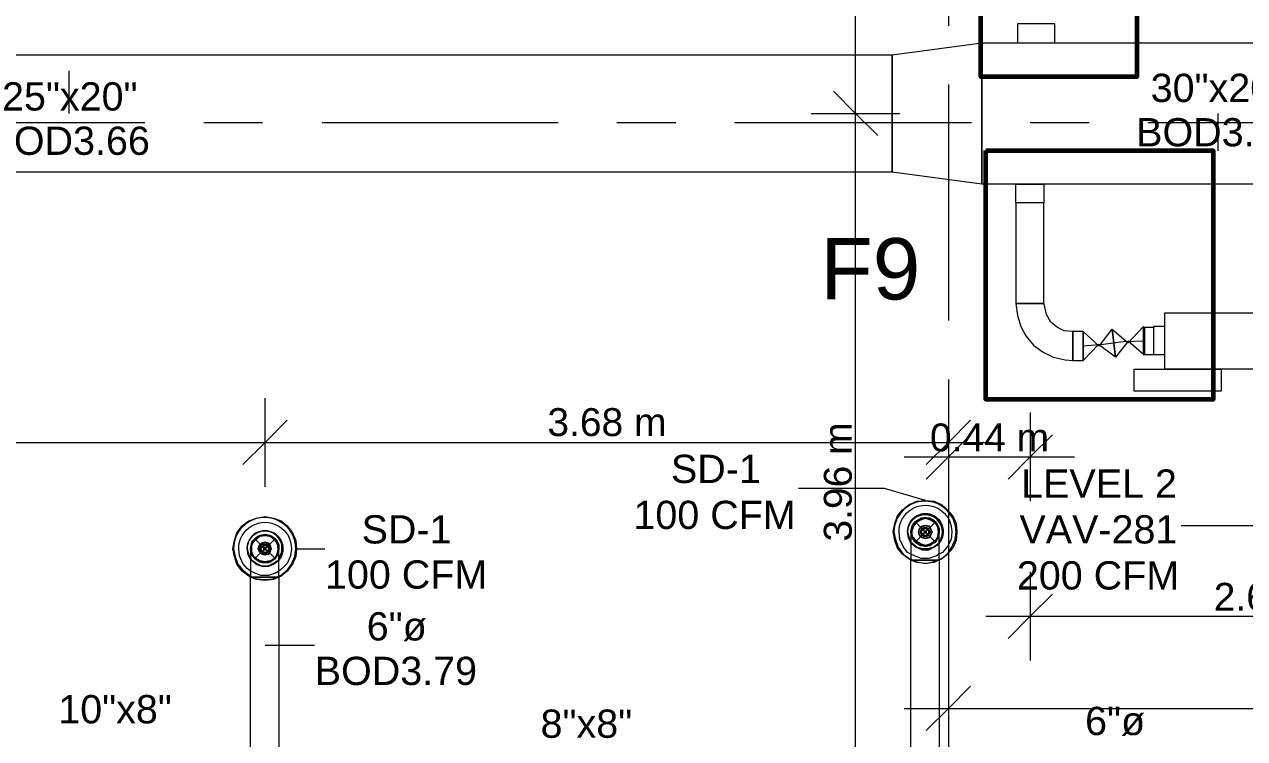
# Model space of a CAD drawing. Header units: metres. Extents: x -2 to 207, y -8 to 52.
# Drawn here: x 35.04 to 41.6, y 10.67 to 14.51 of the extents above; entities that cross this region are included whole.
import ezdxf

# ---------------------------------------------------------------- set-up
doc = ezdxf.new("R2010")
doc.units = ezdxf.units.M
doc.layers.add('HVAC - Ductos', color=5, linetype='Continuous', lineweight=0)
doc.layers.add('PDF_Text', color=7, linetype='Continuous', lineweight=0)
doc.layers.add('PDF_Geometry', color=7, linetype='Continuous', lineweight=0, true_color=0xaaaaaa)
doc.styles.add('PDF Arial-BoldMT-Identity-H', font='arial.ttf')
doc.styles.add('PDF Helvetica', font='')
doc.styles.get('PDF Helvetica').set_extended_font_data('Helvetica')

msp = doc.modelspace()

# ---------------------------------------------------------------- linework, layer by layer
at = {"layer": 'HVAC - Ductos', "lineweight": 0}
for points in [[(39.5074, 9.1378), (39.5074, 10.0678), (39.5074, 14.0264), (39.5074, 17.2794), (39.5074, 22.1452)], [(35.2784, 14.0264), (35.2784, 14.2555)], [(39.3882, 14.1456), (39.5074, 14.0264), (39.6264, 13.9073)], [(39.2691, 14.0264), (39.5074, 14.0264), (39.7456, 14.0264)], [(41.4545, 14.0264), (41.4545, 13.8248)], [(40.7306, 12.8535), (40.6757, 12.8535), (40.6757, 12.8489), (40.6757, 12.8397), (40.6757, 12.8306), (40.6757, 12.8123), (40.6757, 12.794), (40.6757, 12.7756), (40.6757, 12.7573), (40.6757, 12.7389), (40.6757, 12.7207), (40.6757, 12.7115), (40.6757, 12.7023), (40.6757, 12.6977), (40.7306, 12.6977), (40.7306, 12.8535), (40.8177, 12.7756), (40.8864, 12.8672), (40.9047, 12.7161), (40.8131, 12.7848), (40.8177, 12.7756)], [(40.9735, 12.8031), (40.9047, 12.7161), (40.8864, 12.8672), (40.9735, 12.794), (41.056, 12.881), (41.056, 12.7298), (41.0606, 12.7298), (41.0606, 12.7343), (41.0606, 12.7527), (41.0606, 12.7756), (41.0606, 12.8031), (41.0606, 12.8306), (41.0606, 12.8581), (41.0606, 12.8718), (41.0606, 12.8764), (41.0606, 12.8718), (41.0606, 12.8581), (41.0606, 12.8306), (41.0606, 12.8031), (41.0606, 12.7756), (41.0606, 12.7527), (41.0606, 12.7343), (41.0606, 12.7298), (41.111, 12.7298), (41.1705, 12.7298), (41.1705, 12.7389), (41.1705, 12.7481), (41.1705, 12.7665), (41.1705, 12.7848), (41.1705, 12.8031), (41.1705, 12.8214), (41.1705, 12.8352), (41.1705, 12.8535), (41.1705, 12.8627), (41.1705, 12.8718), (41.1705, 12.8764)], [(41.1705, 12.881), (41.111, 12.881), (41.111, 12.8764), (41.0606, 12.8764), (41.056, 12.881), (41.056, 12.8764), (41.056, 12.8581), (41.056, 12.8352), (41.056, 12.8031), (41.056, 12.7756), (41.056, 12.7481), (41.056, 12.7343), (41.056, 12.7298), (41.056, 12.7343), (41.056, 12.7481), (41.056, 12.7756), (41.056, 12.8031), (41.056, 12.8352), (41.056, 12.8581), (41.056, 12.8764), (41.056, 12.881), (41.056, 12.7298), (40.9735, 12.8031), (40.9735, 12.794)], [(41.111, 12.7298), (41.111, 12.7389), (41.111, 12.7481), (41.111, 12.7665), (41.111, 12.7848), (41.111, 12.8031), (41.111, 12.8214), (41.111, 12.8443), (41.111, 12.8581), (41.111, 12.8718), (41.111, 12.8764), (41.111, 12.881)], [(41.056, 12.8031), (40.946, 12.7986), (40.8406, 12.7848), (40.7306, 12.7756)], [(41.111, 12.7527), (41.111, 12.7665), (41.111, 12.7848), (41.111, 12.8031), (41.111, 12.8214), (41.111, 12.8397), (41.111, 12.8581)], [(40.7306, 12.6977), (40.8131, 12.7848)], [(41.8486, 12.7161), (41.8486, 11.8089), (41.2575, 11.8089)], [(36.3322, 12.0196), (36.3322, 12.2579), (36.3322, 12.4961)], [(40.0068, 12.4961), (40.0068, 12.2579), (40.0068, 12.0196)], [(40.0068, 12.4182), (40.0068, 12.18), (40.0068, 11.9418)], [(40.4465, 12.4182), (40.4465, 12.18), (40.4465, 11.9418)], [(36.4513, 12.377), (36.3322, 12.2579), (36.2131, 12.1387)], [(40.1259, 12.377), (40.0068, 12.2579), (39.8876, 12.1387)], [(40.1259, 12.2991), (40.0068, 12.18), (39.8876, 12.0609)], [(40.5657, 12.2991), (40.4465, 12.18), (40.3275, 12.0609)], [(31.2007, 12.2579), (32.03, 12.2579), (36.3322, 12.2579), (40.245, 12.2579)], [(39.7685, 12.18), (40.6848, 12.18)], [(39.883, 11.9463), (39.6631, 12.0105), (39.2003, 12.0105)], [(39.8051, 10.3381), (39.8051, 11.6256), (39.7959, 11.6302), (39.7593, 11.6577), (39.7319, 11.6898), (39.7181, 11.731), (39.7089, 11.7768), (39.7181, 11.8226), (39.7319, 11.8638), (39.7593, 11.8959), (39.7959, 11.9234), (39.8372, 11.9418), (39.883, 11.9463), (39.9288, 11.9418), (39.9701, 11.9234), (40.0022, 11.8959), (40.0296, 11.8638), (40.048, 11.8226), (40.0526, 11.7768), (40.048, 11.731), (40.0296, 11.6898), (40.0022, 11.6577), (39.9701, 11.6302), (39.9564, 11.6256), (39.9564, 10.3381)], [(36.2543, 10.3656), (36.2543, 11.534), (36.2452, 11.5385), (36.2085, 11.5661), (36.181, 11.6027), (36.1672, 11.6439), (36.1581, 11.6852), (36.1672, 11.731), (36.181, 11.7722), (36.2085, 11.8089), (36.2452, 11.8364), (36.2864, 11.8501), (36.3322, 11.8593), (36.3781, 11.8501), (36.4193, 11.8364), (36.4513, 11.8089), (36.4788, 11.7722), (36.4971, 11.731), (36.5017, 11.6852), (36.4971, 11.6439), (36.4788, 11.6027), (36.4513, 11.5661), (36.4193, 11.5385), (36.4055, 11.534), (36.4055, 10.3656)], [(39.8051, 11.7722), (39.8051, 11.7768), (39.8097, 11.7952), (39.8189, 11.8134), (39.8281, 11.8318), (39.8143, 11.8043), (39.8051, 11.7768), (39.8097, 11.8043), (39.8143, 11.8089), (39.8281, 11.8272), (39.851, 11.841)], [(39.9518, 11.7997), (39.9564, 11.7768), (39.9518, 11.7952), (39.9472, 11.8134), (39.9334, 11.8272), (39.9197, 11.841), (39.9243, 11.841), (39.9334, 11.8318), (39.938, 11.8318), (39.9518, 11.8043), (39.9518, 11.8089), (39.938, 11.8318), (39.9151, 11.8456), (39.9105, 11.8456), (39.883, 11.8547), (39.8647, 11.8501), (39.8464, 11.841), (39.8281, 11.8318), (39.8556, 11.8456), (39.883, 11.8547), (39.9013, 11.8501), (39.9197, 11.841), (39.9013, 11.8501), (39.883, 11.8501), (39.8647, 11.8501), (39.8464, 11.841), (39.8281, 11.8272), (39.8189, 11.8134), (39.8097, 11.7952), (39.8097, 11.7768), (39.8097, 11.7585), (39.8189, 11.7401), (39.8281, 11.7264), (39.8464, 11.7127), (39.8281, 11.7218), (39.851, 11.7081), (39.8556, 11.7035)], [(39.8143, 11.8089), (39.8143, 11.8043), (39.8097, 11.8043), (39.8143, 11.8043), (39.8143, 11.8089), (39.8143, 11.8134), (39.8281, 11.8318), (39.8464, 11.841), (39.851, 11.8456), (39.8556, 11.8456), (39.8647, 11.8501), (39.883, 11.8547), (39.9013, 11.8501), (39.9105, 11.8456), (39.9151, 11.8456)], [(39.8097, 11.7493), (39.8143, 11.7493), (39.8097, 11.7768), (39.8189, 11.8043), (39.8326, 11.8272), (39.8556, 11.841), (39.883, 11.8501), (39.9105, 11.841), (39.9334, 11.8272), (39.9472, 11.8043), (39.9518, 11.7768), (39.9472, 11.7493), (39.9334, 11.7264), (39.9151, 11.7127)], [(39.8143, 11.8089), (39.8281, 11.8318), (39.851, 11.8456), (39.8556, 11.8456), (39.883, 11.8501), (39.9059, 11.8456), (39.883, 11.8547), (39.8556, 11.8456)], [(39.9105, 11.8456), (39.938, 11.8318), (39.9472, 11.8134), (39.9564, 11.7952), (39.9564, 11.7768), (39.9518, 11.7585), (39.9472, 11.7401), (39.9334, 11.7264), (39.9197, 11.7127), (39.9013, 11.7035), (39.883, 11.7035), (39.8647, 11.7035), (39.8464, 11.7127), (39.8647, 11.7035), (39.883, 11.699), (39.9013, 11.7035), (39.9197, 11.7127), (39.938, 11.7218), (39.9472, 11.7401), (39.9564, 11.7585), (39.9564, 11.7676)], [(39.851, 11.8456), (39.8556, 11.8456)], [(39.9105, 11.8456), (39.9151, 11.8456), (39.9197, 11.841)], [(39.9151, 11.841), (39.9334, 11.8272), (39.9472, 11.8089)], [(39.9334, 11.8318), (39.9243, 11.841)], [(39.938, 11.8318), (39.9472, 11.8134), (39.9518, 11.8089), (39.9518, 11.8043), (39.9564, 11.7952), (39.9564, 11.7768), (39.9564, 11.7676)], [(36.3001, 11.621), (36.2773, 11.6347), (36.2635, 11.6577), (36.2773, 11.6347), (36.2589, 11.6577), (36.2543, 11.6852), (36.2589, 11.7081), (36.2635, 11.7264), (36.2773, 11.7401), (36.2956, 11.7539), (36.3139, 11.7585), (36.3322, 11.763), (36.3505, 11.7585), (36.3689, 11.7539), (36.3872, 11.7401), (36.3597, 11.7585), (36.3643, 11.7539), (36.3826, 11.7401), (36.3963, 11.7172)], [(36.2543, 11.6898), (36.2589, 11.7127), (36.2635, 11.7172), (36.2773, 11.7401), (36.3001, 11.7539), (36.3047, 11.7585), (36.2773, 11.7401), (36.2635, 11.7172), (36.2543, 11.6852)], [(36.4009, 11.7081), (36.3963, 11.7218), (36.3826, 11.7401), (36.3689, 11.7493), (36.3505, 11.7585), (36.3322, 11.7585), (36.3139, 11.7585), (36.2956, 11.7493), (36.2773, 11.7401), (36.2681, 11.7218), (36.2589, 11.7081), (36.2589, 11.6852), (36.2589, 11.6669), (36.2681, 11.6485), (36.2773, 11.6347), (36.2956, 11.621), (36.3139, 11.6165), (36.3322, 11.6119), (36.3505, 11.6165), (36.3689, 11.621), (36.3826, 11.6347), (36.3963, 11.6485), (36.4009, 11.6669), (36.4055, 11.6852), (36.4009, 11.7081), (36.4055, 11.6852), (36.4009, 11.6623), (36.4009, 11.6577), (36.4009, 11.6531)], [(36.2635, 11.7172), (36.2589, 11.7172), (36.2589, 11.7127), (36.2589, 11.7172), (36.2635, 11.7172), (36.2635, 11.7264), (36.2773, 11.7401), (36.2864, 11.7493)], [(36.2635, 11.7172), (36.2773, 11.7401), (36.3001, 11.7539)], [(36.291, 11.7493), (36.2864, 11.7493)], [(36.291, 11.7493), (36.2956, 11.7539), (36.3001, 11.7539), (36.3001, 11.7585), (36.3047, 11.7585), (36.3139, 11.7585), (36.3322, 11.763), (36.3505, 11.7585), (36.3597, 11.7585)], [(36.3001, 11.7539), (36.3001, 11.7585), (36.3047, 11.7585)], [(36.3597, 11.7585), (36.3322, 11.763), (36.3047, 11.7585), (36.3322, 11.763), (36.3551, 11.7585)], [(36.3047, 11.7539), (36.3322, 11.7585), (36.3551, 11.7539)], [(36.3643, 11.7539), (36.3597, 11.7585), (36.3551, 11.7585), (36.3597, 11.7585), (36.3643, 11.7539), (36.3689, 11.7539), (36.3872, 11.7401), (36.3963, 11.7264), (36.4009, 11.7172), (36.4009, 11.7127), (36.4055, 11.7081), (36.4055, 11.6852), (36.4055, 11.6806)], [(36.3643, 11.7539), (36.3826, 11.7401)], [(39.8097, 11.8043), (39.8097, 11.7952), (39.8051, 11.7768), (39.8051, 11.7676)], [(39.8051, 11.7768), (39.8143, 11.7493), (39.8051, 11.7768)], [(39.8051, 11.7768), (39.8051, 11.7722), (39.8051, 11.7539), (39.8051, 11.7218), (39.8051, 11.6852), (39.8051, 11.6439), (39.8051, 11.6256), (39.8097, 11.6256), (39.8189, 11.6256), (39.8281, 11.6256), (39.8464, 11.6256), (39.8647, 11.6256), (39.883, 11.6256), (39.9013, 11.6256), (39.9197, 11.6256), (39.938, 11.6256), (39.9472, 11.6256), (39.9564, 11.6256), (39.9564, 11.6669), (39.9564, 11.7081), (39.9564, 11.7401), (39.9564, 11.763), (39.9564, 11.7768)], [(39.8051, 11.7676), (39.8097, 11.7585), (39.8143, 11.7401), (39.8281, 11.7218), (39.8556, 11.7081)], [(39.8143, 11.7539), (39.8097, 11.7768), (39.8143, 11.7997)], [(39.851, 11.7127), (39.8281, 11.7264), (39.8143, 11.7447), (39.8143, 11.7493), (39.8281, 11.7218), (39.8143, 11.7493)], [(39.9472, 11.7447), (39.9334, 11.7264), (39.9105, 11.7127), (39.883, 11.7035), (39.8556, 11.7127), (39.8326, 11.7264), (39.8189, 11.7493)], [(39.9518, 11.7493), (39.938, 11.7218), (39.9105, 11.7081), (39.883, 11.699), (39.9105, 11.7081), (39.938, 11.7218), (39.9518, 11.7493), (39.9564, 11.7768), (39.9564, 11.7722)], [(39.9518, 11.8089), (39.9518, 11.8043)], [(39.9518, 11.7539), (39.9564, 11.7768), (39.9518, 11.7493), (39.9518, 11.7447)], [(36.2589, 11.7127), (36.2589, 11.7081), (36.2543, 11.6852), (36.2543, 11.6806)], [(36.2635, 11.6577), (36.2543, 11.6852), (36.2543, 11.6806), (36.2589, 11.6669), (36.2635, 11.6485), (36.2773, 11.6347), (36.2956, 11.621), (36.3139, 11.6119), (36.3322, 11.6119), (36.3047, 11.6165), (36.3001, 11.6165), (36.2773, 11.6347), (36.3047, 11.6165), (36.3322, 11.6119), (36.3551, 11.6165), (36.3597, 11.6165), (36.3643, 11.6165)], [(36.2543, 11.6852), (36.2543, 11.6806), (36.2543, 11.6623), (36.2543, 11.6347), (36.2543, 11.5935), (36.2543, 11.5523), (36.2543, 11.534), (36.2589, 11.534), (36.2635, 11.534), (36.2773, 11.534), (36.2956, 11.534), (36.3139, 11.534), (36.3322, 11.534), (36.3505, 11.534), (36.3689, 11.534), (36.3872, 11.534), (36.3963, 11.534), (36.4055, 11.534), (36.4055, 11.5798), (36.4055, 11.6165), (36.4055, 11.6531), (36.4055, 11.676), (36.4055, 11.6852)], [(36.2635, 11.6623), (36.2589, 11.6852), (36.2635, 11.7081)], [(36.4055, 11.6898), (36.4009, 11.7127), (36.4009, 11.7172), (36.3872, 11.7401), (36.3963, 11.7264), (36.4055, 11.7081), (36.4055, 11.6852), (36.4009, 11.6577), (36.3872, 11.6347), (36.3597, 11.6165), (36.3322, 11.6119), (36.3001, 11.6165)], [(36.4055, 11.6852), (36.4009, 11.7172), (36.3872, 11.7401)], [(36.4009, 11.7172), (36.4009, 11.7127)], [(36.5017, 11.6852), (36.653, 11.6852)], [(39.9059, 11.7081), (39.883, 11.7035), (39.8556, 11.7081), (39.883, 11.699), (39.851, 11.7081)], [(39.9151, 11.7081), (39.9105, 11.7081), (39.9105, 11.7035)], [(36.2635, 11.6531), (36.2589, 11.6577), (36.2589, 11.6623)], [(36.3963, 11.6577), (36.3826, 11.6347), (36.3643, 11.621)], [(39.9564, 11.6577), (39.9426, 11.6485), (39.9013, 11.6347), (39.8601, 11.6347), (39.8235, 11.6485), (39.8051, 11.6577)], [(39.8051, 11.6302), (39.8372, 11.6165), (39.883, 11.6073), (39.9243, 11.6165), (39.961, 11.6302)], [(39.9564, 11.6256), (39.9288, 11.6119), (39.883, 11.6073), (39.8372, 11.6119), (39.8051, 11.6256)], [(39.9564, 11.6256), (39.9472, 11.6256), (39.938, 11.6256), (39.9197, 11.6256), (39.9013, 11.6256), (39.883, 11.6256), (39.8647, 11.6256), (39.8464, 11.6256), (39.8281, 11.6256), (39.8189, 11.6256), (39.8097, 11.6256), (39.8051, 11.6256)], [(36.4055, 11.5661), (36.3918, 11.5569), (36.3505, 11.5431), (36.3093, 11.5431), (36.2727, 11.5569), (36.2543, 11.5661)], [(40.4465, 11.5615), (40.4465, 11.3232), (40.4465, 11.0849)], [(36.2543, 11.5385), (36.2864, 11.5248), (36.3322, 11.5203), (36.3735, 11.5248), (36.4055, 11.5385)], [(36.4055, 11.534), (36.3781, 11.5203), (36.3322, 11.5157), (36.2864, 11.5203), (36.2543, 11.534)], [(36.4055, 11.534), (36.3963, 11.534), (36.3872, 11.534), (36.3689, 11.534), (36.3505, 11.534), (36.3322, 11.534), (36.3139, 11.534), (36.2956, 11.534), (36.2773, 11.534), (36.2635, 11.534), (36.2589, 11.534), (36.2543, 11.534)], [(40.5657, 11.4423), (40.4465, 11.3232), (40.3275, 11.2041)], [(40.2083, 11.3232), (43.0535, 11.3232), (45.2482, 11.3232)], [(36.3322, 11.1674), (36.5979, 11.1674)], [(40.0068, 11.0667), (40.0068, 10.8284), (40.0068, 10.5902)], [(40.1259, 10.9475), (40.0068, 10.8284), (39.8876, 10.7092)], [(39.7685, 10.8284), (46.9022, 10.8284), (48.7441, 10.8284)]]:
    msp.add_lwpolyline(points, dxfattribs=at)
for points in [[(40.5794, 14.5075), (40.5748, 14.5075), (40.5657, 14.5075), (40.5474, 14.5075), (40.529, 14.5075), (40.5062, 14.5075), (40.4786, 14.5075), (40.4511, 14.5075), (40.4283, 14.5075), (40.4054, 14.5075), (40.3916, 14.5075), (40.3779, 14.5075), (40.3779, 14.4067), (40.3916, 14.4067), (40.4054, 14.4067), (40.4283, 14.4067), (40.4511, 14.4067), (40.4786, 14.4067), (40.5062, 14.4067), (40.529, 14.4067), (40.5474, 14.4067), (40.5657, 14.4067), (40.5748, 14.4067), (40.5794, 14.4067)], [(40.1854, 13.6461), (39.7043, 13.7103), (39.7043, 14.3425), (40.1854, 14.4067)], [(40.1854, 14.4067), (47.8002, 14.4067), (47.8002, 13.6461), (40.1854, 13.6461)], [(30.8387, 14.3425), (39.7043, 14.3425), (39.7043, 13.7103), (30.8387, 13.7103)], [(40.3687, 13.5454), (40.3687, 13.6461), (40.3733, 13.6461), (40.3779, 13.6461), (40.3916, 13.6461), (40.4099, 13.6461), (40.4283, 13.6461), (40.4465, 13.6461), (40.4649, 13.6461), (40.4832, 13.6461), (40.5016, 13.6461), (40.5108, 13.6461), (40.5199, 13.6461), (40.5199, 13.5454), (40.5108, 13.5454), (40.5016, 13.5454), (40.4832, 13.5454), (40.4649, 13.5454), (40.4465, 13.5454), (40.4283, 13.5454), (40.4099, 13.5454), (40.3916, 13.5454), (40.3779, 13.5454), (40.3733, 13.5454)], [(40.5199, 13.5454), (40.5108, 13.5454), (40.5016, 13.5454), (40.4832, 13.5454), (40.4649, 13.5454), (40.4465, 13.5454), (40.4283, 13.5454), (40.4099, 13.5454), (40.3916, 13.5454), (40.3779, 13.5454), (40.3733, 13.5454), (40.3687, 13.5454), (40.3687, 13.0047), (40.3733, 13.0047), (40.3779, 13.0047), (40.3916, 13.0047), (40.4099, 13.0047), (40.4283, 13.0047), (40.4465, 13.0047), (40.4649, 13.0047), (40.4832, 13.0047), (40.5016, 13.0047), (40.5108, 13.0047), (40.5199, 13.0047)], [(40.6757, 12.6977), (40.6757, 12.7023), (40.6757, 12.7115), (40.6757, 12.7207), (40.6757, 12.7389), (40.6757, 12.7573), (40.6757, 12.7756), (40.6757, 12.794), (40.6757, 12.8123), (40.6757, 12.8306), (40.6757, 12.8397), (40.6757, 12.8489), (40.6757, 12.8535), (40.6298, 12.8581), (40.5932, 12.8764), (40.5566, 12.9039), (40.5336, 12.9452), (40.5245, 12.9864), (40.5199, 13.0047), (40.5108, 13.0047), (40.5016, 13.0047), (40.4832, 13.0047), (40.4649, 13.0047), (40.4465, 13.0047), (40.4283, 13.0047), (40.4099, 13.0047), (40.3916, 13.0047), (40.3779, 13.0047), (40.3733, 13.0047), (40.3687, 13.0047), (40.3779, 12.9406), (40.3962, 12.881), (40.4237, 12.8306), (40.4649, 12.7802), (40.5153, 12.7435), (40.5703, 12.7161), (40.6344, 12.7023)], [(41.1705, 12.9543), (42.0823, 12.9543), (42.0823, 12.6519), (41.1705, 12.6519)], [(41.0606, 12.8764), (41.0606, 12.8672), (41.0606, 12.8581), (41.0606, 12.8397), (41.0606, 12.8214), (41.0606, 12.8031), (41.0606, 12.7848), (41.0606, 12.7665), (41.0606, 12.7527), (41.0606, 12.7389), (41.0606, 12.7298), (41.0606, 12.7389), (41.0606, 12.7527), (41.0606, 12.7665), (41.0606, 12.7848), (41.0606, 12.8031), (41.0606, 12.8214), (41.0606, 12.8397), (41.0606, 12.8581), (41.0606, 12.8672)], [(40.7306, 12.8535), (40.7306, 12.8489), (40.7306, 12.8397), (40.7306, 12.8306), (40.7306, 12.8123), (40.7306, 12.794), (40.7306, 12.7756), (40.7306, 12.7573), (40.7306, 12.7389), (40.7306, 12.7207), (40.7306, 12.7115), (40.7306, 12.7023), (40.7306, 12.6977), (40.7306, 12.7023), (40.7306, 12.7115), (40.7306, 12.7207), (40.7306, 12.7389), (40.7306, 12.7573), (40.7306, 12.7756), (40.7306, 12.794), (40.7306, 12.8123), (40.7306, 12.8306), (40.7306, 12.8397), (40.7306, 12.8489)], [(41.0055, 12.5328), (41.0055, 12.6519), (41.4729, 12.6519), (41.4729, 12.5328)], [(39.8647, 11.8043), (39.851, 11.7952), (39.8464, 11.7768), (39.851, 11.7952), (39.8647, 11.8089), (39.883, 11.8134), (39.9013, 11.8089), (39.9105, 11.7952), (39.9197, 11.7768), (39.9105, 11.7585), (39.9013, 11.7447), (39.883, 11.7401), (39.8647, 11.7447), (39.851, 11.7585), (39.8464, 11.7768), (39.851, 11.7585), (39.8647, 11.7493), (39.883, 11.7447), (39.9013, 11.7493), (39.9105, 11.7585), (39.9151, 11.7768), (39.9105, 11.7952), (39.9013, 11.8043), (39.883, 11.8089)], [(36.3963, 11.6577), (36.3826, 11.6347), (36.3597, 11.621), (36.3322, 11.6165), (36.3047, 11.621), (36.2819, 11.6347), (36.2635, 11.6577), (36.2589, 11.6852), (36.2635, 11.7127), (36.2819, 11.7356), (36.3047, 11.7539), (36.3322, 11.7585), (36.3597, 11.7539), (36.3826, 11.7356), (36.3963, 11.7127), (36.4009, 11.6852)], [(39.7868, 11.7768), (39.7914, 11.7447), (39.8051, 11.7172), (39.7914, 11.7447)], [(39.8601, 11.7906), (39.8556, 11.7768), (39.8601, 11.7906), (39.8739, 11.7997), (39.8922, 11.7997), (39.9013, 11.7906), (39.9059, 11.7768), (39.9013, 11.7906), (39.8922, 11.7997), (39.8739, 11.7997)], [(39.9013, 11.763), (39.9059, 11.7768), (39.9013, 11.763), (39.8922, 11.7539), (39.8739, 11.7539), (39.8601, 11.763), (39.8556, 11.7768), (39.8601, 11.763), (39.8739, 11.7539), (39.8922, 11.7539)], [(39.8967, 11.763), (39.883, 11.7585), (39.8693, 11.763), (39.8601, 11.7768), (39.8693, 11.7906), (39.883, 11.7952), (39.8967, 11.7906), (39.9013, 11.7768)], [(39.883, 11.7722), (39.8876, 11.7768), (39.8876, 11.7722), (39.8785, 11.7722), (39.8739, 11.7768), (39.8785, 11.7814), (39.8876, 11.7814), (39.8876, 11.7768), (39.883, 11.7814), (39.8785, 11.7814), (39.8785, 11.7768), (39.8785, 11.7722)], [(39.9564, 11.7768), (39.9518, 11.8043)], [(36.236, 11.6852), (36.2406, 11.6531), (36.2543, 11.6302), (36.2406, 11.6531)], [(36.3001, 11.7035), (36.2956, 11.6852), (36.3001, 11.7035), (36.3139, 11.7172), (36.3322, 11.7218), (36.3505, 11.7172), (36.3597, 11.7035), (36.3643, 11.6852), (36.3597, 11.7035), (36.3505, 11.7172), (36.3322, 11.7218), (36.3139, 11.7172)], [(36.3597, 11.6714), (36.3643, 11.6852), (36.3597, 11.6714), (36.3505, 11.6577), (36.3322, 11.6531), (36.3139, 11.6577), (36.3001, 11.6714), (36.2956, 11.6852), (36.3001, 11.6714), (36.3139, 11.6577), (36.3322, 11.6531), (36.3505, 11.6577)], [(36.3093, 11.7035), (36.3047, 11.6852), (36.3093, 11.7035), (36.323, 11.7127), (36.3414, 11.7127), (36.3505, 11.7035), (36.3551, 11.6852), (36.3505, 11.7035), (36.3414, 11.7081), (36.323, 11.7081)], [(36.3505, 11.6714), (36.3551, 11.6852), (36.3505, 11.6714), (36.3414, 11.6623), (36.323, 11.6623), (36.3093, 11.6714), (36.3047, 11.6852), (36.3093, 11.6714), (36.323, 11.6623), (36.3414, 11.6623)], [(36.3459, 11.6714), (36.3322, 11.6669), (36.3185, 11.6714), (36.3093, 11.6852), (36.3185, 11.699), (36.3322, 11.7081), (36.3459, 11.699), (36.3505, 11.6852)], [(36.3322, 11.6806), (36.3368, 11.6852), (36.3368, 11.6806), (36.3276, 11.6806), (36.323, 11.6852), (36.3276, 11.6944), (36.3368, 11.6944), (36.3368, 11.6852), (36.3322, 11.6898), (36.3276, 11.6898), (36.3276, 11.6852), (36.3276, 11.6806)], [(36.3597, 11.6165), (36.3322, 11.6119), (36.3505, 11.6119), (36.3689, 11.621), (36.3872, 11.6347), (36.3963, 11.6485), (36.4055, 11.6669), (36.4055, 11.6806), (36.4055, 11.6852), (36.4009, 11.6577), (36.3872, 11.6347)], [(39.8097, 11.7172), (39.8372, 11.6944), (39.8647, 11.6852), (39.8967, 11.6852), (39.9288, 11.6944), (39.8967, 11.6852), (39.8647, 11.6852), (39.8372, 11.6944), (39.8097, 11.7172), (39.8051, 11.7218)], [(39.9013, 11.6806), (39.8647, 11.6806), (39.8326, 11.6944), (39.8097, 11.7127), (39.8051, 11.7172), (39.8097, 11.7127), (39.8326, 11.6944), (39.8647, 11.6806), (39.9013, 11.6806), (39.9288, 11.6944), (39.9564, 11.7127), (39.9564, 11.7172), (39.9288, 11.6944)], [(39.9564, 11.7172), (39.9564, 11.7218), (39.9564, 11.7172), (39.9564, 11.7127), (39.9288, 11.6944)], [(36.2589, 11.6256), (36.2864, 11.6073), (36.3139, 11.5935), (36.3459, 11.5935), (36.3781, 11.6073), (36.4055, 11.6256), (36.3781, 11.6027), (36.3505, 11.5935), (36.3139, 11.5935), (36.2819, 11.6027), (36.2589, 11.6256), (36.2543, 11.6302), (36.2589, 11.6256), (36.2543, 11.6347)], [(36.4055, 11.6347), (36.4055, 11.6256), (36.3781, 11.6073), (36.3459, 11.5935), (36.3139, 11.5935), (36.2864, 11.6073), (36.2589, 11.6256), (36.2819, 11.6027), (36.3139, 11.5935), (36.3505, 11.5935), (36.3781, 11.6027), (36.4055, 11.6256), (36.4101, 11.6302), (36.4055, 11.6256)]]:
    msp.add_lwpolyline(points, close=True, dxfattribs=at)
for points in [[(39.961, 11.6302), (39.9655, 11.6302), (40.0022, 11.6577), (40.025, 11.6944), (40.0434, 11.7356), (40.048, 11.7768, 0.986385), (39.7135, 11.7768), (39.7227, 11.7356), (39.7364, 11.6944), (39.7639, 11.6577), (39.8005, 11.6302), (39.8051, 11.6302)], [(39.8051, 11.6577), (39.7868, 11.6669), (39.7639, 11.699), (39.7456, 11.7356), (39.741, 11.7768, -1.008115), (40.025, 11.7768), (40.0205, 11.7356), (40.0022, 11.699), (39.9747, 11.6669), (39.9564, 11.6577)], [(36.4055, 11.5385), (36.4147, 11.5431), (36.4513, 11.5707), (36.4743, 11.6027), (36.4925, 11.6439), (36.4971, 11.6852, 1.01402), (36.1627, 11.6852), (36.1718, 11.6439), (36.1856, 11.6027), (36.2131, 11.5707), (36.2497, 11.5431), (36.2543, 11.5385)], [(36.2543, 11.5661), (36.236, 11.5798), (36.2131, 11.6073), (36.1948, 11.6485), (36.1902, 11.6852, -1.008129), (36.4743, 11.6852), (36.4697, 11.6485), (36.4513, 11.6073), (36.4239, 11.5798), (36.4055, 11.5661)]]:
    msp.add_lwpolyline(points, format="xyb", dxfattribs=at)
for points in [[(39.9564, 11.7172), (39.9747, 11.7447), (39.9792, 11.7768, 1.018374), (39.7868, 11.7768), (39.7959, 11.7447), (39.8051, 11.7218, -1.368444), (39.9747, 11.7768), (39.9701, 11.7447), (39.9564, 11.7218, 1.368314), (39.7868, 11.7768, -1.443592)], [(36.4101, 11.6302), (36.4239, 11.6531), (36.4285, 11.6852, 1.017952), (36.236, 11.6852), (36.2452, 11.6531), (36.2543, 11.6347, -1.403933), (36.4239, 11.6852), (36.4193, 11.6531), (36.4055, 11.6347, 1.403933), (36.236, 11.6852, -1.3896)]]:
    msp.add_lwpolyline(points, format="xyb", close=True, dxfattribs=at)
at = {"layer": 'PDF_Geometry', "color": 232, "lineweight": 60, "true_color": 0xe91e64}
for points in [[(40.1816, 15.5617), (41.0201, 15.5617), (41.0201, 14.2233), (40.1816, 14.2233)], [(40.2069, 13.8267), (41.4299, 13.8267), (41.4299, 12.4882), (40.2069, 12.4882)]]:
    msp.add_lwpolyline(points, close=True, dxfattribs=at)
at = {"layer": 'PDF_Geometry', "lineweight": 0}
for points in [[(40.0068, 14.8191), (40.0068, 14.4983)], [(40.0068, 14.1822), (40.0068, 12.9131)], [(35.6862, 13.976), (34.417, 13.976)], [(36.3185, 13.976), (36.0024, 13.976)], [(37.9083, 13.976), (36.6392, 13.976)], [(38.5406, 13.976), (38.2245, 13.976)], [(40.1305, 13.976), (38.8568, 13.976)], [(40.7627, 13.976), (40.4465, 13.976)], [(42.348, 13.976), (41.0788, 13.976)], [(40.0068, 12.5969), (40.0068, 12.2762)], [(40.0068, 11.9601), (40.0068, 10.691)]]:
    msp.add_lwpolyline(points, dxfattribs=at)
at = {"layer": 'PDF_Geometry', "color": 8, "lineweight": 0, "true_color": 0x808080}
for points in [[(39.9426, 11.8226), (39.9059, 11.8501), (39.8601, 11.8501), (39.8189, 11.8226), (39.8051, 11.7768), (39.8189, 11.731), (39.8601, 11.7035), (39.9059, 11.7035), (39.9426, 11.731), (39.9564, 11.7768)], [(36.3918, 11.731), (36.3551, 11.7585), (36.3093, 11.7585), (36.2681, 11.731), (36.2543, 11.6852), (36.2681, 11.6439), (36.3093, 11.6165), (36.3551, 11.6165), (36.3918, 11.6439), (36.4055, 11.6852)]]:
    msp.add_lwpolyline(points, close=True, dxfattribs=at)
for points in [[(39.8281, 11.8318), (39.938, 11.7218)], [(39.938, 11.8318), (39.8281, 11.7218)], [(36.2773, 11.7401), (36.3872, 11.6347)], [(36.3872, 11.7401), (36.2773, 11.6347)]]:
    msp.add_lwpolyline(points, dxfattribs=at)

# ---------------------------------------------------------------- texts
at = {"layer": 'PDF_Text', "lineweight": 0, "attachment_point": 4, "style": 'PDF Helvetica'}
for s, insert, char_height in [('30"x20"', (41.0941, 14.1629), 0.1519), ('25"x20"', (34.9177, 14.1171), 0.1519), ('BOD3.66', (41.0162, 13.9246), 0.1519), ('BOD3.66', (34.8399, 13.8788), 0.1519), ('3.68 m', (37.8501, 12.3661), 0.15002), ('0.44 m', (39.9074, 12.2837), 0.15002), ('SD-1', (38.5145, 12.1148), 0.1519), ('LEVEL 2', (40.3976, 12.0369), 0.1519), ('100 CFM', (38.3129, 11.8674), 0.1519), ('SD-1', (36.8513, 11.7895), 0.1519), ('VAV-281', (40.3885, 11.7895), 0.1519), ('100 CFM', (36.6543, 11.5467), 0.1519), ('200 CFM', (40.3747, 11.5421), 0.1519), ('2.61 m', (41.4331, 11.4269), 0.15002), ('6"ø', (36.8788, 11.2672), 0.1519), ('BOD3.79', (36.5993, 11.0289), 0.1519), ('10"x8"', (35.2201, 10.8227), 0.1519), ('6"ø', (40.7413, 10.7586), 0.1519), ('8"x8"', (37.8135, 10.7449), 0.1519)]:
    msp.add_mtext(s, dxfattribs=dict(at, insert=insert, char_height=char_height))
at = {"layer": 'PDF_Text', "color": 232, "lineweight": 60, "true_color": 0xe91e64, "insert": (39.3179, 13.189), "char_height": 0.32989, "attachment_point": 4, "style": 'PDF Arial-BoldMT-Identity-H'}
msp.add_mtext('F9', dxfattribs=at)
at = {"layer": 'PDF_Text', "lineweight": 0, "insert": (39.4128, 11.725), "char_height": 0.15002, "attachment_point": 4, "rotation": 90, "style": 'PDF Helvetica'}
msp.add_mtext('3.96 m', dxfattribs=at)

doc.saveas('drawing.dxf')
